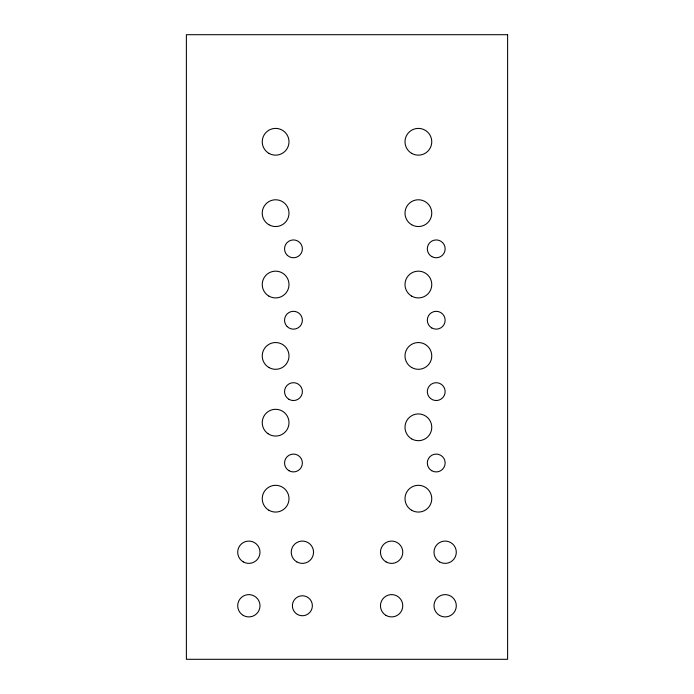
<?xml version="1.0" encoding="UTF-8"?>
<svg xmlns="http://www.w3.org/2000/svg" width="694" height="694" viewBox="0 0 694 694"><rect width="100%" height="100%" fill="white"/><g stroke="black" fill="none" stroke-linecap="round" stroke-linejoin="round"><path stroke-width="1.04" d="M507.609 34.7L186.391 34.7L186.391 659.3L507.609 659.3L507.609 34.7M268.925 153.365A13.386 13.386 0 0 0 288.999 141.776A13.386 13.386 0 0 0 268.925 130.186A13.386 13.386 0 0 0 268.925 153.365M411.689 153.365A13.386 13.386 0 0 0 431.763 141.776A13.386 13.386 0 0 0 411.689 130.186A13.386 13.386 0 0 0 411.689 153.365M268.925 224.752A13.386 13.386 0 0 0 288.999 213.153A13.386 13.386 0 0 0 268.925 201.564A13.386 13.386 0 0 0 268.925 224.752M411.689 296.13A13.386 13.386 0 0 0 431.763 284.54A13.386 13.386 0 0 0 411.689 272.95A13.386 13.386 0 0 0 411.689 296.13M268.925 296.13A13.386 13.386 0 0 0 288.999 284.54A13.386 13.386 0 0 0 268.925 272.95A13.386 13.386 0 0 0 268.925 296.13M268.925 367.516A13.386 13.386 0 0 0 288.999 355.927A13.386 13.386 0 0 0 268.925 344.328A13.386 13.386 0 0 0 268.925 367.516M411.689 367.516A13.386 13.386 0 0 0 431.763 355.927A13.386 13.386 0 0 0 411.689 344.328A13.386 13.386 0 0 0 411.689 367.516M267.971 433.663A13.386 13.386 0 0 0 288.956 423.817A13.386 13.386 0 0 0 269.931 410.57A13.386 13.386 0 0 0 267.971 433.663M411.689 438.894A13.386 13.386 0 0 0 431.763 427.304A13.386 13.386 0 0 0 411.689 415.715A13.386 13.386 0 0 0 411.689 438.894M268.925 510.281A13.386 13.386 0 0 0 288.999 498.691A13.386 13.386 0 0 0 268.925 487.101A13.386 13.386 0 0 0 268.925 510.281M411.689 510.281A13.386 13.386 0 0 0 431.763 498.691A13.386 13.386 0 0 0 411.689 487.101A13.386 13.386 0 0 0 411.689 510.281M243.273 561.888A11.156 11.156 0 0 0 259.998 552.224A11.156 11.156 0 0 0 243.273 542.569A11.156 11.156 0 0 0 243.273 561.888M296.806 561.888A11.156 11.156 0 0 0 313.541 552.224A11.156 11.156 0 0 0 296.806 542.569A11.156 11.156 0 0 0 296.806 561.888M386.038 561.888A11.156 11.156 0 0 0 402.772 552.224A11.156 11.156 0 0 0 386.038 542.569A11.156 11.156 0 0 0 386.038 561.888M439.571 561.888A11.156 11.156 0 0 0 456.305 552.224A11.156 11.156 0 0 0 439.571 542.569A11.156 11.156 0 0 0 439.571 561.888M243.273 615.422A11.156 11.156 0 0 0 259.998 605.767A11.156 11.156 0 0 0 243.273 596.103A11.156 11.156 0 0 0 243.273 615.422M297.388 614.416A9.994 9.994 0 0 0 312.378 605.767A9.994 9.994 0 0 0 297.388 597.109A9.994 9.994 0 0 0 297.388 614.416M386.038 615.422A11.156 11.156 0 0 0 402.772 605.767A11.156 11.156 0 0 0 386.038 596.103A11.156 11.156 0 0 0 386.038 615.422M439.571 615.422A11.156 11.156 0 0 0 456.305 605.767A11.156 11.156 0 0 0 439.571 596.103A11.156 11.156 0 0 0 439.571 615.422M411.689 224.752A13.386 13.386 0 0 0 431.763 213.153A13.386 13.386 0 0 0 411.689 201.564A13.386 13.386 0 0 0 411.689 224.752M288.982 470.714A8.927 8.927 0 0 0 302.384 463.019A8.927 8.927 0 0 0 289.016 455.264A8.927 8.927 0 0 0 288.982 470.714M288.999 399.345A8.927 8.927 0 0 0 302.384 391.616A8.927 8.927 0 0 0 288.999 383.886A8.927 8.927 0 0 0 288.999 399.345M287.186 326.579A8.927 8.927 0 0 0 302.098 322.493A8.927 8.927 0 0 0 291.107 311.623A8.927 8.927 0 0 0 287.186 326.579M287.351 255.349A8.927 8.927 0 0 0 302.15 250.89A8.927 8.927 0 0 0 290.89 240.306A8.927 8.927 0 0 0 287.351 255.349M431.763 256.572A8.927 8.927 0 0 0 445.149 248.851A8.927 8.927 0 0 0 431.763 241.122A8.927 8.927 0 0 0 431.763 256.572M431.763 327.958A8.927 8.927 0 0 0 445.149 320.229A8.927 8.927 0 0 0 431.763 312.508A8.927 8.927 0 0 0 431.763 327.958M430.523 398.469A8.927 8.927 0 0 0 445.019 393.125A8.927 8.927 0 0 0 433.143 383.244A8.927 8.927 0 0 0 430.523 398.469M431.763 470.723A8.927 8.927 0 0 0 445.149 462.993A8.927 8.927 0 0 0 431.763 455.273A8.927 8.927 0 0 0 431.763 470.723"/></g></svg>
